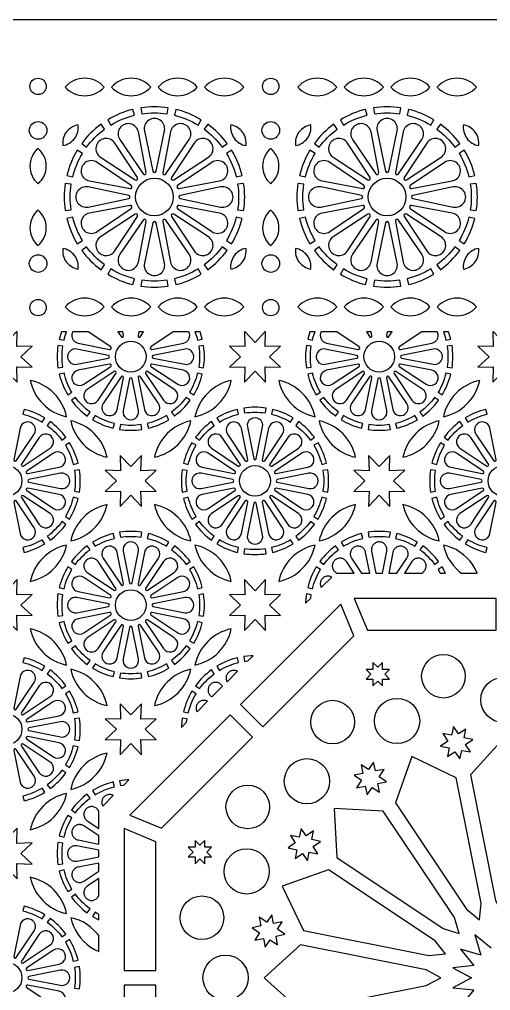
# Model space of a CAD drawing. Header units: millimetres. Extents: x 0 to 1380, y 140 to 1220.
# Drawn here: x 417 to 683, y 673 to 1220 of the extents above; entities that cross this region are included whole.
import ezdxf

# ---------------------------------------------------------------- set-up
doc = ezdxf.new("R2010")
doc.units = ezdxf.units.MM
doc.layers.add('CUT', color=1, linetype='CONTINUOUS')

msp = doc.modelspace()

# ---------------------------------------------------------------- linework, layer by layer
at = {"layer": 'CUT'}
for points in [[(0, 1220), (1380.15, 1220), (1380.15, 139.85), (0, 139.85)], [(404.136, 1043.85), (404.357, 1035.643), (395.708, 1035.876), (401.989, 1029.925), (395.708, 1023.974), (404.357, 1024.207), (404.124, 1015.558), (410.075, 1021.839), (416.026, 1015.558), (415.793, 1024.207), (424.442, 1023.974), (418.161, 1029.925), (424.442, 1035.876), (415.793, 1035.643), (416.014, 1043.85), (415.607, 1043.85), (410.075, 1038.011), (404.543, 1043.85)], [(440.983, 1043.85), (439.776, 1039.837), (442.453, 1039.184), (442.905, 1041.037), (443.906, 1043.85)], [(447.335, 1043.85), (447.19, 1043.546), (447.039, 1043.119), (446.932, 1042.677), (446.872, 1042.228), (446.859, 1041.775), (446.893, 1041.322), (446.974, 1040.875), (447.1, 1040.44), (447.272, 1040.02), (447.485, 1039.619), (447.74, 1039.243), (448.032, 1038.896), (448.358, 1038.581), (448.715, 1038.301), (449.1, 1038.06), (449.507, 1037.86), (449.933, 1037.704), (450.375, 1037.591), (468.174, 1034.051), (468.252, 1034.04), (468.329, 1034.036), (468.406, 1034.041), (468.481, 1034.053), (468.556, 1034.073), (468.628, 1034.101), (468.697, 1034.135), (468.761, 1034.176), (468.821, 1034.224), (468.877, 1034.278), (468.926, 1034.337), (468.97, 1034.4), (469.006, 1034.468), (469.036, 1034.539), (469.058, 1034.613), (469.073, 1034.688), (469.079, 1034.766), (469.078, 1034.842), (469.069, 1034.919), (469.053, 1034.994), (469.028, 1035.066), (468.996, 1035.137), (468.958, 1035.204), (468.913, 1035.266), (468.861, 1035.324), (468.805, 1035.376), (468.742, 1035.423), (456.13, 1043.85)], [(472.845, 1043.85), (474.577, 1041.258), (474.624, 1041.195), (474.676, 1041.139), (474.734, 1041.087), (474.796, 1041.042), (474.863, 1041.004), (474.934, 1040.972), (475.006, 1040.947), (475.081, 1040.931), (475.158, 1040.922), (475.234, 1040.921), (475.312, 1040.927), (475.387, 1040.942), (475.461, 1040.964), (475.532, 1040.994), (475.6, 1041.03), (475.663, 1041.074), (475.722, 1041.123), (475.776, 1041.179), (475.824, 1041.239), (475.865, 1041.303), (475.899, 1041.372), (475.927, 1041.444), (475.947, 1041.519), (475.959, 1041.594), (475.964, 1041.671), (475.96, 1041.748), (475.949, 1041.826), (475.546, 1043.85)], [(484.604, 1043.85), (484.201, 1041.826), (484.19, 1041.748), (484.186, 1041.671), (484.191, 1041.594), (484.203, 1041.519), (484.223, 1041.444), (484.251, 1041.372), (484.285, 1041.303), (484.326, 1041.239), (484.374, 1041.179), (484.428, 1041.123), (484.487, 1041.074), (484.55, 1041.03), (484.618, 1040.994), (484.689, 1040.964), (484.763, 1040.942), (484.838, 1040.927), (484.916, 1040.921), (484.992, 1040.922), (485.069, 1040.931), (485.144, 1040.947), (485.216, 1040.972), (485.287, 1041.004), (485.354, 1041.042), (485.416, 1041.087), (485.474, 1041.139), (485.526, 1041.195), (485.573, 1041.258), (487.305, 1043.85)], [(504.02, 1043.85), (491.408, 1035.423), (491.345, 1035.376), (491.289, 1035.324), (491.237, 1035.266), (491.192, 1035.204), (491.154, 1035.137), (491.122, 1035.066), (491.097, 1034.994), (491.081, 1034.919), (491.072, 1034.842), (491.071, 1034.766), (491.077, 1034.688), (491.092, 1034.613), (491.114, 1034.539), (491.144, 1034.468), (491.18, 1034.4), (491.224, 1034.337), (491.273, 1034.278), (491.329, 1034.224), (491.389, 1034.176), (491.453, 1034.135), (491.522, 1034.101), (491.594, 1034.073), (491.669, 1034.053), (491.744, 1034.041), (491.821, 1034.036), (491.898, 1034.04), (491.976, 1034.051), (509.775, 1037.591), (510.217, 1037.704), (510.643, 1037.86), (511.05, 1038.06), (511.435, 1038.301), (511.792, 1038.581), (512.118, 1038.896), (512.41, 1039.243), (512.665, 1039.619), (512.878, 1040.02), (513.05, 1040.44), (513.176, 1040.875), (513.257, 1041.322), (513.291, 1041.775), (513.278, 1042.228), (513.218, 1042.677), (513.111, 1043.119), (512.96, 1043.546), (512.815, 1043.85)], [(516.244, 1043.85), (517.245, 1041.037), (517.697, 1039.184), (520.374, 1039.837), (519.167, 1043.85)], [(544.136, 1043.85), (544.357, 1035.643), (535.708, 1035.876), (541.989, 1029.925), (535.708, 1023.974), (544.357, 1024.207), (544.124, 1015.558), (550.075, 1021.839), (556.026, 1015.558), (555.793, 1024.207), (564.442, 1023.974), (558.161, 1029.925), (564.442, 1035.876), (555.793, 1035.643), (556.014, 1043.85), (555.607, 1043.85), (550.075, 1038.011), (544.543, 1043.85)], [(580.983, 1043.85), (579.776, 1039.837), (582.453, 1039.184), (582.905, 1041.037), (583.906, 1043.85)], [(587.335, 1043.85), (587.19, 1043.546), (587.039, 1043.119), (586.932, 1042.677), (586.872, 1042.228), (586.859, 1041.775), (586.893, 1041.322), (586.974, 1040.875), (587.1, 1040.44), (587.272, 1040.02), (587.485, 1039.619), (587.74, 1039.243), (588.032, 1038.896), (588.358, 1038.581), (588.715, 1038.301), (589.1, 1038.06), (589.507, 1037.86), (589.933, 1037.704), (590.375, 1037.591), (608.174, 1034.051), (608.252, 1034.04), (608.329, 1034.036), (608.406, 1034.041), (608.481, 1034.053), (608.556, 1034.073), (608.628, 1034.101), (608.697, 1034.135), (608.761, 1034.176), (608.821, 1034.224), (608.877, 1034.278), (608.926, 1034.337), (608.97, 1034.4), (609.006, 1034.468), (609.036, 1034.539), (609.058, 1034.613), (609.073, 1034.688), (609.079, 1034.766), (609.078, 1034.842), (609.069, 1034.919), (609.053, 1034.994), (609.028, 1035.066), (608.996, 1035.137), (608.958, 1035.204), (608.913, 1035.266), (608.861, 1035.324), (608.805, 1035.376), (608.742, 1035.423), (596.13, 1043.85)], [(612.845, 1043.85), (614.577, 1041.258), (614.624, 1041.195), (614.676, 1041.139), (614.734, 1041.087), (614.796, 1041.042), (614.863, 1041.004), (614.934, 1040.972), (615.006, 1040.947), (615.081, 1040.931), (615.158, 1040.922), (615.234, 1040.921), (615.312, 1040.927), (615.387, 1040.942), (615.461, 1040.964), (615.532, 1040.994), (615.6, 1041.03), (615.663, 1041.074), (615.722, 1041.123), (615.776, 1041.179), (615.824, 1041.239), (615.865, 1041.303), (615.899, 1041.372), (615.927, 1041.444), (615.947, 1041.519), (615.959, 1041.594), (615.964, 1041.671), (615.96, 1041.748), (615.949, 1041.826), (615.546, 1043.85)], [(624.604, 1043.85), (624.201, 1041.826), (624.19, 1041.748), (624.186, 1041.671), (624.191, 1041.594), (624.203, 1041.519), (624.223, 1041.444), (624.251, 1041.372), (624.285, 1041.303), (624.326, 1041.239), (624.374, 1041.179), (624.428, 1041.123), (624.487, 1041.074), (624.55, 1041.03), (624.618, 1040.994), (624.689, 1040.964), (624.763, 1040.942), (624.838, 1040.927), (624.916, 1040.921), (624.992, 1040.922), (625.069, 1040.931), (625.144, 1040.947), (625.216, 1040.972), (625.287, 1041.004), (625.354, 1041.042), (625.416, 1041.087), (625.474, 1041.139), (625.526, 1041.195), (625.573, 1041.258), (627.305, 1043.85)], [(644.02, 1043.85), (631.408, 1035.423), (631.345, 1035.376), (631.289, 1035.324), (631.237, 1035.266), (631.192, 1035.204), (631.154, 1035.137), (631.122, 1035.066), (631.097, 1034.994), (631.081, 1034.919), (631.072, 1034.842), (631.071, 1034.766), (631.077, 1034.688), (631.092, 1034.613), (631.114, 1034.539), (631.144, 1034.468), (631.18, 1034.4), (631.224, 1034.337), (631.273, 1034.278), (631.329, 1034.224), (631.389, 1034.176), (631.453, 1034.135), (631.522, 1034.101), (631.594, 1034.073), (631.669, 1034.053), (631.744, 1034.041), (631.821, 1034.036), (631.898, 1034.04), (631.976, 1034.051), (649.775, 1037.591), (650.217, 1037.704), (650.643, 1037.86), (651.05, 1038.06), (651.435, 1038.301), (651.792, 1038.581), (652.118, 1038.896), (652.41, 1039.243), (652.665, 1039.619), (652.878, 1040.02), (653.05, 1040.44), (653.176, 1040.875), (653.257, 1041.322), (653.291, 1041.775), (653.278, 1042.228), (653.218, 1042.677), (653.111, 1043.119), (652.96, 1043.546), (652.815, 1043.85)], [(656.244, 1043.85), (657.245, 1041.037), (657.697, 1039.184), (660.374, 1039.837), (659.167, 1043.85)], [(695.607, 1043.85), (690.075, 1038.011), (684.543, 1043.85), (684.136, 1043.85), (684.357, 1035.643), (675.708, 1035.876), (681.989, 1029.925), (675.708, 1023.974), (684.357, 1024.207), (684.124, 1015.558), (690.075, 1021.839), (696.026, 1015.558), (695.793, 1024.207), (704.442, 1023.974), (698.161, 1029.925), (704.442, 1035.876), (695.793, 1035.643), (696.014, 1043.85)], [(471.989, 959.925), (465.708, 953.974), (474.357, 954.207), (474.124, 945.558), (480.075, 951.839), (486.026, 945.558), (485.793, 954.207), (494.442, 953.974), (488.161, 959.925), (494.442, 965.876), (485.793, 965.643), (486.026, 974.292), (480.075, 968.011), (474.124, 974.292), (474.357, 965.643), (465.708, 965.876)], [(611.989, 959.925), (605.708, 953.974), (614.357, 954.207), (614.124, 945.558), (620.075, 951.839), (626.026, 945.558), (625.793, 954.207), (634.442, 953.974), (628.161, 959.925), (634.442, 965.876), (625.793, 965.643), (626.026, 974.292), (620.075, 968.011), (614.124, 974.292), (614.357, 965.643), (605.708, 965.876)], [(621.911, 908), (624.358, 920.299), (624.423, 920.749), (624.442, 921.203), (624.413, 921.655), (624.338, 922.103), (624.216, 922.54), (624.05, 922.962), (623.84, 923.365), (623.591, 923.743), (623.303, 924.094), (622.98, 924.413), (622.625, 924.697), (622.244, 924.943), (621.839, 925.147), (621.415, 925.309), (620.977, 925.426), (620.528, 925.495), (620.075, 925.519), (619.622, 925.495), (619.173, 925.426), (618.735, 925.309), (618.311, 925.147), (617.906, 924.943), (617.525, 924.697), (617.17, 924.413), (616.847, 924.094), (616.559, 923.743), (616.31, 923.365), (616.1, 922.962), (615.934, 922.54), (615.812, 922.103), (615.737, 921.655), (615.708, 921.203), (615.727, 920.749), (615.792, 920.299), (618.239, 908)], [(614.721, 908), (612.409, 919.625), (612.296, 920.067), (612.14, 920.493), (611.94, 920.9), (611.699, 921.285), (611.419, 921.642), (611.104, 921.968), (610.757, 922.26), (610.381, 922.515), (609.98, 922.728), (609.56, 922.9), (609.125, 923.026), (608.678, 923.107), (608.225, 923.141), (607.772, 923.128), (607.323, 923.068), (606.881, 922.961), (606.454, 922.81), (606.044, 922.615), (605.656, 922.378), (605.297, 922.103), (604.966, 921.791), (604.67, 921.447), (604.412, 921.074), (604.194, 920.676), (604.018, 920.258), (603.886, 919.824), (603.799, 919.379), (603.76, 918.926), (603.768, 918.473), (603.823, 918.022), (603.924, 917.581), (604.071, 917.151), (604.261, 916.739), (604.494, 916.347), (610.072, 908)], [(630.078, 908), (635.656, 916.347), (635.889, 916.739), (636.079, 917.151), (636.226, 917.581), (636.327, 918.022), (636.382, 918.473), (636.39, 918.926), (636.351, 919.379), (636.264, 919.824), (636.132, 920.258), (635.956, 920.676), (635.738, 921.074), (635.48, 921.447), (635.184, 921.791), (634.853, 922.103), (634.494, 922.378), (634.106, 922.615), (633.696, 922.81), (633.269, 922.961), (632.827, 923.068), (632.378, 923.128), (631.925, 923.141), (631.472, 923.107), (631.025, 923.026), (630.59, 922.9), (630.17, 922.728), (629.769, 922.515), (629.393, 922.26), (629.046, 921.968), (628.731, 921.642), (628.451, 921.285), (628.21, 920.9), (628.01, 920.493), (627.854, 920.067), (627.741, 919.625), (625.429, 908)], [(675.239, 908), (674.112, 910.406), (672.784, 912.607), (671.249, 914.67), (669.521, 916.576), (667.616, 918.303), (665.552, 919.839), (663.35, 921.167), (661.029, 922.275), (658.612, 923.152), (656.24, 923.76), (656.848, 921.388), (657.725, 918.971), (658.833, 916.65), (660.161, 914.448), (661.697, 912.384), (663.424, 910.479), (665.33, 908.751), (666.339, 908)], [(605.923, 908), (601.626, 914.431), (601.353, 914.796), (601.047, 915.129), (600.705, 915.429), (600.336, 915.693), (599.941, 915.915), (599.525, 916.096), (599.092, 916.233), (598.647, 916.324), (598.195, 916.368), (597.742, 916.366), (597.291, 916.316), (596.848, 916.22), (596.416, 916.078), (596.002, 915.892), (595.61, 915.665), (595.243, 915.398), (594.906, 915.094), (594.602, 914.757), (594.335, 914.39), (594.108, 913.998), (593.922, 913.584), (593.78, 913.152), (593.684, 912.709), (593.634, 912.258), (593.632, 911.805), (593.676, 911.353), (593.767, 910.908), (593.904, 910.475), (594.085, 910.059), (594.307, 909.664), (594.571, 909.295), (594.871, 908.953), (595.204, 908.647), (595.569, 908.374), (596.129, 908)], [(644.021, 908), (644.581, 908.374), (644.946, 908.647), (645.279, 908.953), (645.579, 909.295), (645.843, 909.664), (646.065, 910.059), (646.246, 910.475), (646.383, 910.908), (646.474, 911.353), (646.518, 911.805), (646.516, 912.258), (646.466, 912.709), (646.37, 913.152), (646.228, 913.584), (646.042, 913.998), (645.815, 914.39), (645.548, 914.757), (645.244, 915.094), (644.907, 915.398), (644.54, 915.665), (644.148, 915.892), (643.734, 916.078), (643.302, 916.22), (642.859, 916.316), (642.408, 916.366), (641.955, 916.368), (641.503, 916.324), (641.058, 916.233), (640.625, 916.096), (640.209, 915.915), (639.814, 915.693), (639.445, 915.429), (639.103, 915.129), (638.797, 914.796), (638.524, 914.431), (634.227, 908)], [(657.422, 908), (655.58, 911.412), (653.225, 909.981), (654.215, 908.351), (654.381, 908)], [(401.989, 889.925), (395.708, 883.974), (404.357, 884.207), (404.124, 875.558), (410.075, 881.839), (416.026, 875.558), (415.793, 884.207), (424.442, 883.974), (418.161, 889.925), (424.442, 895.876), (415.793, 895.643), (416.026, 904.292), (410.075, 898.011), (404.124, 904.292), (404.357, 895.643), (395.708, 895.876)], [(541.989, 889.925), (535.708, 883.974), (544.357, 884.207), (544.124, 875.558), (550.075, 881.839), (556.026, 875.558), (555.793, 884.207), (564.442, 883.974), (558.161, 889.925), (564.442, 895.876), (555.793, 895.643), (556.026, 904.292), (550.075, 898.011), (544.124, 904.292), (544.357, 895.643), (535.708, 895.876)], [(593.306, 905.702), (592.848, 905.93), (592.419, 906.076), (591.978, 906.177), (591.527, 906.232), (591.074, 906.24), (590.621, 906.201), (590.176, 906.114), (589.742, 905.982), (589.324, 905.806), (588.926, 905.588), (588.553, 905.33), (588.209, 905.034), (587.897, 904.703), (587.622, 904.344), (587.385, 903.956), (587.19, 903.546), (587.039, 903.119), (586.932, 902.677), (586.872, 902.228), (586.859, 901.775), (586.893, 901.322), (586.974, 900.875), (587.1, 900.44), (587.272, 900.02), (587.394, 899.791)], [(581.487, 893.911), (581.773, 895.768), (579.05, 896.189), (578.624, 892.045), (578.624, 891.022)], [(685.95, 893.6), (606.033, 893.6), (613.426, 875.75), (685.95, 875.75)], [(598.411, 890.443), (541.901, 833.933), (554.523, 821.311), (605.805, 872.593)], [(548.978, 861.376), (547.955, 861.376), (543.811, 860.95), (544.232, 858.227), (546.089, 858.513)], [(616.466, 853.715), (612.656, 853.671), (615.319, 850.945), (612.656, 848.22), (616.466, 848.175), (616.511, 844.365), (619.236, 847.028), (621.961, 844.365), (622.006, 848.175), (625.816, 848.22), (623.153, 850.945), (625.816, 853.671), (622.006, 853.715), (621.961, 857.525), (619.236, 854.862), (616.511, 857.525)], [(540.209, 852.606), (539.98, 852.728), (539.56, 852.9), (539.125, 853.026), (538.678, 853.107), (538.225, 853.141), (537.772, 853.128), (537.323, 853.068), (536.881, 852.961), (536.454, 852.81), (536.044, 852.615), (535.656, 852.378), (535.297, 852.103), (534.966, 851.791), (534.67, 851.447), (534.412, 851.074), (534.194, 850.676), (534.018, 850.258), (533.886, 849.824), (533.799, 849.379), (533.76, 848.926), (533.768, 848.473), (533.823, 848.022), (533.924, 847.581), (534.07, 847.152), (534.298, 846.694)], [(531.789, 844.186), (531.626, 844.431), (531.353, 844.796), (531.047, 845.129), (530.705, 845.429), (530.336, 845.693), (529.941, 845.915), (529.525, 846.096), (529.092, 846.233), (528.647, 846.324), (528.195, 846.368), (527.742, 846.366), (527.291, 846.316), (526.848, 846.22), (526.416, 846.078), (526.002, 845.892), (525.61, 845.665), (525.243, 845.398), (524.906, 845.094), (524.602, 844.757), (524.335, 844.39), (524.108, 843.998), (523.922, 843.584), (523.78, 843.152), (523.684, 842.709), (523.634, 842.258), (523.632, 841.805), (523.676, 841.353), (523.767, 840.908), (523.904, 840.475), (524.085, 840.059), (524.307, 839.664), (524.571, 839.295), (524.871, 838.953), (525.204, 838.647), (525.569, 838.374), (525.814, 838.211)], [(471.989, 819.925), (465.708, 813.974), (474.357, 814.207), (474.124, 805.558), (480.075, 811.839), (486.026, 805.558), (485.793, 814.207), (494.442, 813.974), (488.161, 819.925), (494.442, 825.876), (485.793, 825.643), (486.026, 834.292), (480.075, 828.011), (474.124, 834.292), (474.357, 825.643), (465.708, 825.876)], [(523.306, 835.702), (522.848, 835.93), (522.419, 836.076), (521.978, 836.177), (521.527, 836.232), (521.074, 836.24), (520.621, 836.201), (520.176, 836.114), (519.742, 835.982), (519.324, 835.806), (518.926, 835.588), (518.553, 835.33), (518.209, 835.034), (517.897, 834.703), (517.622, 834.344), (517.385, 833.956), (517.19, 833.546), (517.039, 833.119), (516.932, 832.677), (516.872, 832.228), (516.859, 831.775), (516.893, 831.322), (516.974, 830.875), (517.1, 830.44), (517.272, 830.02), (517.394, 829.791)], [(536.067, 828.099), (479.557, 771.589), (497.407, 764.195), (548.689, 815.477)], [(511.487, 823.911), (511.773, 825.768), (509.05, 826.189), (508.624, 822.045), (508.624, 821.022)], [(660.891, 816.591), (655.993, 817.506), (658.713, 813.331), (654.601, 810.513), (659.478, 809.484), (658.562, 804.586), (662.738, 807.306), (665.555, 803.194), (666.585, 808.071), (671.483, 807.156), (668.763, 811.331), (672.874, 814.149), (667.998, 815.178), (668.913, 820.076), (664.738, 817.356), (661.92, 821.468)], [(694.537, 723.498), (708.606, 794.232), (690.075, 814.813), (671.544, 794.232), (685.613, 723.498), (690.075, 715.247)], [(610.813, 795.02), (605.936, 793.991), (610.048, 791.173), (607.328, 786.998), (612.226, 787.913), (613.255, 783.037), (616.073, 787.148), (620.248, 784.428), (619.333, 789.327), (624.21, 790.356), (620.098, 793.173), (622.819, 797.349), (617.92, 796.434), (616.891, 801.31), (614.073, 797.198), (609.898, 799.919)], [(677.522, 721.887), (663.453, 792.622), (638.456, 804.545), (629.211, 778.439), (669.279, 718.473), (676.558, 712.559)], [(478.978, 791.376), (477.955, 791.376), (473.811, 790.95), (474.232, 788.227), (476.089, 788.513)], [(470.209, 782.606), (469.98, 782.728), (469.56, 782.9), (469.125, 783.026), (468.678, 783.107), (468.225, 783.141), (467.772, 783.128), (467.323, 783.068), (466.881, 782.961), (466.454, 782.81), (466.044, 782.615), (465.656, 782.378), (465.297, 782.103), (464.966, 781.791), (464.67, 781.447), (464.412, 781.074), (464.194, 780.676), (464.018, 780.258), (463.886, 779.824), (463.799, 779.379), (463.76, 778.926), (463.768, 778.473), (463.823, 778.022), (463.924, 777.581), (464.07, 777.152), (464.298, 776.694)], [(462, 773.871), (461.626, 774.431), (461.353, 774.796), (461.047, 775.129), (460.705, 775.429), (460.336, 775.693), (459.941, 775.915), (459.525, 776.096), (459.092, 776.233), (458.647, 776.324), (458.195, 776.368), (457.742, 776.366), (457.291, 776.316), (456.848, 776.22), (456.416, 776.078), (456.002, 775.892), (455.61, 775.665), (455.243, 775.398), (454.906, 775.094), (454.602, 774.757), (454.335, 774.39), (454.108, 773.998), (453.922, 773.584), (453.78, 773.152), (453.684, 772.709), (453.634, 772.258), (453.632, 771.805), (453.676, 771.353), (453.767, 770.908), (453.904, 770.475), (454.085, 770.059), (454.307, 769.664), (454.571, 769.295), (454.871, 768.953), (455.204, 768.647), (455.569, 768.374), (462, 764.077)], [(662.419, 713.89), (622.352, 773.856), (594.695, 775.305), (596.144, 747.648), (656.11, 707.581), (665.099, 704.901)], [(401.989, 749.925), (395.708, 743.974), (404.357, 744.207), (404.124, 735.558), (410.075, 741.839), (416.026, 735.558), (415.793, 744.207), (424.442, 743.974), (418.161, 749.925), (424.442, 755.876), (415.793, 755.643), (416.026, 764.292), (410.075, 758.011), (404.124, 764.292), (404.357, 755.643), (395.708, 755.876)], [(462, 759.928), (453.653, 765.506), (453.261, 765.739), (452.849, 765.929), (452.419, 766.076), (451.978, 766.177), (451.527, 766.232), (451.074, 766.24), (450.621, 766.201), (450.176, 766.114), (449.742, 765.982), (449.324, 765.806), (448.926, 765.588), (448.553, 765.33), (448.209, 765.034), (447.897, 764.703), (447.622, 764.344), (447.385, 763.956), (447.19, 763.546), (447.039, 763.119), (446.932, 762.677), (446.872, 762.228), (446.859, 761.775), (446.893, 761.322), (446.974, 760.875), (447.1, 760.44), (447.272, 760.02), (447.485, 759.619), (447.74, 759.243), (448.032, 758.896), (448.358, 758.581), (448.715, 758.301), (449.1, 758.06), (449.507, 757.86), (449.933, 757.704), (450.375, 757.591), (462, 755.279)], [(476.4, 763.967), (476.4, 684.05), (494.25, 684.05), (494.25, 756.574)], [(572.802, 755.927), (568.69, 753.109), (573.566, 752.08), (572.651, 747.181), (576.827, 749.902), (579.644, 745.79), (580.673, 750.667), (585.572, 749.752), (582.852, 753.927), (586.963, 756.745), (582.087, 757.774), (583.002, 762.672), (578.827, 759.952), (576.009, 764.064), (574.98, 759.187), (570.081, 760.102)], [(515.138, 750.764), (512.475, 748.039), (516.285, 747.994), (516.329, 744.184), (519.055, 746.847), (521.78, 744.184), (521.825, 747.994), (525.635, 748.039), (522.972, 750.764), (525.635, 753.489), (521.825, 753.534), (521.78, 757.344), (519.055, 754.681), (516.329, 757.344), (516.285, 753.534), (512.475, 753.489)], [(462, 751.761), (449.701, 754.208), (449.251, 754.273), (448.797, 754.292), (448.345, 754.263), (447.897, 754.188), (447.46, 754.066), (447.038, 753.9), (446.635, 753.69), (446.257, 753.441), (445.906, 753.153), (445.587, 752.83), (445.303, 752.475), (445.057, 752.094), (444.853, 751.689), (444.691, 751.265), (444.574, 750.827), (444.505, 750.378), (444.481, 749.925), (444.505, 749.472), (444.574, 749.023), (444.691, 748.585), (444.853, 748.161), (445.057, 747.756), (445.303, 747.375), (445.587, 747.02), (445.906, 746.697), (446.257, 746.409), (446.635, 746.16), (447.038, 745.95), (447.46, 745.784), (447.897, 745.662), (448.345, 745.587), (448.797, 745.558), (449.251, 745.577), (449.701, 745.642), (462, 748.089)], [(462, 744.571), (450.375, 742.259), (449.933, 742.146), (449.507, 741.99), (449.1, 741.79), (448.715, 741.549), (448.358, 741.269), (448.032, 740.954), (447.74, 740.607), (447.485, 740.231), (447.272, 739.83), (447.1, 739.41), (446.974, 738.975), (446.893, 738.528), (446.859, 738.075), (446.872, 737.622), (446.932, 737.173), (447.039, 736.731), (447.19, 736.304), (447.385, 735.894), (447.622, 735.506), (447.897, 735.147), (448.209, 734.816), (448.553, 734.52), (448.926, 734.262), (449.324, 734.044), (449.742, 733.868), (450.176, 733.736), (450.621, 733.649), (451.074, 733.61), (451.527, 733.618), (451.978, 733.673), (452.419, 733.774), (452.849, 733.921), (453.261, 734.111), (453.653, 734.344), (462, 739.922)], [(651.527, 700.721), (591.561, 740.789), (565.455, 731.544), (577.378, 706.547), (648.113, 692.478), (657.441, 693.442)], [(462, 735.773), (455.569, 731.476), (455.204, 731.203), (454.871, 730.897), (454.571, 730.555), (454.307, 730.186), (454.085, 729.791), (453.904, 729.375), (453.767, 728.942), (453.676, 728.497), (453.632, 728.045), (453.634, 727.592), (453.684, 727.141), (453.78, 726.698), (453.922, 726.266), (454.108, 725.852), (454.335, 725.46), (454.602, 725.093), (454.906, 724.756), (455.243, 724.452), (455.61, 724.185), (456.002, 723.958), (456.416, 723.772), (456.848, 723.63), (457.291, 723.534), (457.742, 723.484), (458.195, 723.482), (458.647, 723.526), (459.092, 723.617), (459.525, 723.754), (459.941, 723.935), (460.336, 724.157), (460.705, 724.421), (461.047, 724.721), (461.353, 725.054), (461.626, 725.419), (462, 725.979)], [(462, 703.661), (461.249, 704.67), (459.521, 706.576), (457.616, 708.303), (455.552, 709.839), (453.35, 711.167), (451.029, 712.275), (448.612, 713.152), (446.24, 713.76), (446.848, 711.388), (447.725, 708.971), (448.833, 706.65), (450.161, 704.448), (451.697, 702.384), (453.424, 700.479), (455.33, 698.751), (457.393, 697.216), (459.594, 695.888), (462, 694.761)], [(462, 715.619), (461.649, 715.785), (460.019, 716.775), (458.588, 714.42), (462, 712.578)], [(552.644, 705.262), (549.924, 701.087), (554.822, 702.002), (555.851, 697.126), (558.669, 701.237), (562.844, 698.517), (561.929, 703.415), (566.806, 704.445), (562.694, 707.262), (565.414, 711.438), (560.516, 710.522), (559.487, 715.399), (556.669, 711.287), (552.494, 714.007), (553.409, 709.109), (548.532, 708.08)], [(646.502, 684.387), (575.768, 698.456), (555.187, 679.925), (575.768, 661.394), (646.502, 675.463), (654.753, 679.925)], [(476.4, 675.8), (476.4, 595.883), (494.25, 603.276), (494.25, 675.8)]]:
    msp.add_lwpolyline(points, close=True, dxfattribs=at)
for points in [[(465.119, 1181.9, 0.2138515), (454.075, 1186.85, 0.2138515), (443.031, 1181.9, 0.2138515), (454.075, 1176.95, 0.2138515)], [(491.342, 1181.9, 0.2138515), (480.297, 1186.85, 0.2138515), (469.253, 1181.9, 0.2138515), (480.297, 1176.95, 0.2138515)], [(517.564, 1181.9, 0.2138515), (506.519, 1186.85, 0.2138515), (495.475, 1181.9, 0.2138515), (506.519, 1176.95, 0.2138515)], [(543.786, 1181.9, 0.2138515), (532.742, 1186.85, 0.2138515), (521.697, 1181.9, 0.2138515), (532.742, 1176.95, 0.2138515)], [(596.231, 1181.9, 0.2138515), (585.186, 1186.85, 0.2138515), (574.142, 1181.9, 0.2138515), (585.186, 1176.95, 0.2138515)], [(622.453, 1181.9, 0.2138515), (611.408, 1186.85, 0.2138515), (600.364, 1181.9, 0.2138515), (611.408, 1176.95, 0.2138515)], [(648.675, 1181.9, 0.2138515), (637.631, 1186.85, 0.2138515), (626.586, 1181.9, 0.2138515), (637.631, 1176.95, 0.2138515)], [(674.897, 1181.9, 0.2138515), (663.853, 1186.85, 0.2138515), (652.808, 1181.9, 0.2138515), (663.853, 1176.95, 0.2138515)], [(468.842, 1160.498, -0.0760181), (482.09, 1165.985), (481.281, 1169.302, 0.0760714), (467.069, 1163.416)], [(486.239, 1166.811, -0.076018), (500.578, 1166.811), (501.099, 1170.185, 0.0760715), (485.718, 1170.185)], [(504.727, 1165.985, -0.0760181), (517.975, 1160.498), (519.748, 1163.416, 0.0760714), (505.536, 1169.302)], [(599.953, 1160.498, -0.0760181), (613.201, 1165.985), (612.392, 1169.302, 0.0760714), (598.18, 1163.416)], [(617.35, 1166.811, -0.076018), (631.689, 1166.811), (632.21, 1170.185, 0.0760715), (616.829, 1170.185)], [(635.838, 1165.985, -0.0760181), (649.086, 1160.498), (650.859, 1163.416, 0.0760714), (636.647, 1169.302)], [(450.405, 1160.586, 0.1947318), (443.733, 1156.48, 0.1947318), (441.797, 1148.888, 0.1947317), (448.47, 1152.994, 0.1947317)], [(455.186, 1148.009, -0.0760181), (465.325, 1158.148), (463.308, 1160.902, 0.0760714), (452.431, 1150.025)], [(488.705, 1133.693), (484.36, 1156.57, 1.2293118), (473.895, 1152.234), (486.999, 1132.986, 0.8134636)], [(494.332, 1134.444), (499.073, 1157.243, 1.2293119), (487.744, 1157.243), (492.484, 1134.444, 0.8134633)], [(499.818, 1132.986), (512.922, 1152.234, 1.2293118), (502.457, 1156.57), (498.112, 1133.693, 0.8134636)], [(521.492, 1158.148, -0.0760181), (531.631, 1148.009), (534.386, 1150.025, 0.0760714), (523.509, 1160.902)], [(545.019, 1148.888, 0.1947317), (543.084, 1156.48, 0.1947317), (536.411, 1160.586, 0.1947318), (538.347, 1152.994, 0.1947318)], [(581.517, 1160.586, 0.1947318), (574.844, 1156.48, 0.1947318), (572.908, 1148.888, 0.1947318), (579.581, 1152.994, 0.1947318)], [(586.297, 1148.009, -0.0760181), (596.436, 1158.148), (594.419, 1160.902, 0.0760714), (583.542, 1150.025)], [(619.816, 1133.693), (615.471, 1156.57, 1.2293118), (605.006, 1152.234), (618.11, 1132.986, 0.8134636)], [(625.444, 1134.444), (630.184, 1157.243, 1.229312), (618.855, 1157.243), (623.595, 1134.444, 0.8134626)], [(630.929, 1132.986), (644.033, 1152.234, 1.2293118), (633.568, 1156.57), (629.223, 1133.693, 0.8134636)], [(652.603, 1158.148, -0.0760181), (662.742, 1148.009), (665.497, 1150.025, 0.0760714), (654.62, 1160.902)], [(676.131, 1148.888, 0.1947318), (674.195, 1156.48, 0.1947318), (667.522, 1160.586, 0.1947318), (669.458, 1152.994, 0.1947318)], [(483.794, 1130.845), (471.025, 1150.318, 1.2293119), (463.015, 1142.308), (482.488, 1129.539, 0.8134633)], [(504.328, 1129.539), (523.801, 1142.308, 1.2293119), (515.791, 1150.318), (503.022, 1130.845, 0.8134633)], [(614.905, 1130.845), (602.137, 1150.318, 1.2293118), (594.127, 1142.308), (613.599, 1129.539, 0.8134635)], [(635.44, 1129.539), (654.912, 1142.308, 1.229312), (646.902, 1150.318), (634.133, 1130.845, 0.8134629)], [(427.853, 1127.393, 0.2205825), (432.468, 1137.345, 0.2205825), (427.853, 1147.297, 0.2205825), (423.238, 1137.345, 0.2205825)], [(447.348, 1131.244, -0.076018), (452.835, 1144.491), (449.917, 1146.264, 0.0760714), (444.031, 1132.053)], [(533.981, 1144.491, -0.076018), (539.469, 1131.244), (542.785, 1132.053, 0.0760714), (536.899, 1146.264)], [(558.964, 1127.393, 0.2205825), (563.579, 1137.345, 0.2205825), (558.964, 1147.297, 0.2205825), (554.349, 1137.345, 0.2205825)], [(578.459, 1131.244, -0.076018), (583.947, 1144.491), (581.028, 1146.264, 0.0760715), (575.142, 1132.053)], [(665.092, 1144.491, -0.0760181), (670.58, 1131.244), (673.897, 1132.053, 0.0760714), (668.01, 1146.264)], [(480.348, 1126.335), (461.099, 1139.439, 1.2293119), (456.764, 1128.973), (479.641, 1124.628, 0.8134632)], [(507.176, 1124.628), (530.053, 1128.973, 1.2293119), (525.718, 1139.439), (506.469, 1126.335, 0.8134632)], [(611.459, 1126.335), (592.21, 1139.439, 1.2293119), (587.875, 1128.973), (610.752, 1124.628, 0.8134632)], [(638.287, 1124.628), (661.164, 1128.973, 1.2293119), (656.829, 1139.439), (637.58, 1126.335, 0.8134632)], [(446.522, 1112.756, -0.0760182), (446.522, 1127.094), (443.149, 1127.616, 0.0760713), (443.149, 1112.234)], [(540.294, 1127.094, -0.0760181), (540.294, 1112.756), (543.668, 1112.234, 0.0760714), (543.668, 1127.616)], [(577.633, 1112.756, -0.0760182), (577.633, 1127.094), (574.26, 1127.616, 0.0760713), (574.26, 1112.234)], [(671.405, 1127.094, -0.0760181), (671.405, 1112.756), (674.779, 1112.234, 0.0760714), (674.779, 1127.616)], [(478.889, 1120.849), (456.091, 1125.589, 1.229312), (456.091, 1114.261), (478.889, 1119.001, 0.8134629)], [(507.928, 1119.001), (530.726, 1114.261, 1.229312), (530.726, 1125.589), (507.928, 1120.849, 0.8134629)], [(610, 1120.849), (587.202, 1125.589, 1.229312), (587.202, 1114.261), (610, 1119.001, 0.8134629)], [(639.039, 1119.001), (661.837, 1114.261, 1.229312), (661.837, 1125.589), (639.039, 1120.849, 0.8134629)], [(427.853, 1092.553, 0.2205825), (432.468, 1102.505, 0.2205825), (427.853, 1112.457, 0.2205825), (423.238, 1102.505, 0.2205825)], [(479.641, 1115.222), (456.764, 1110.877, 1.2293119), (461.099, 1100.411), (480.348, 1113.515, 0.8134632)], [(506.469, 1113.515), (525.718, 1100.411, 1.2293119), (530.053, 1110.877), (507.176, 1115.222, 0.8134632)], [(558.964, 1092.553, 0.2205825), (563.579, 1102.505, 0.2205825), (558.964, 1112.457, 0.2205825), (554.349, 1102.505, 0.2205825)], [(610.752, 1115.222), (587.875, 1110.877, 1.2293119), (592.21, 1100.411), (611.459, 1113.515, 0.8134632)], [(637.58, 1113.515), (656.829, 1100.411, 1.2293119), (661.164, 1110.877), (638.287, 1115.222, 0.8134632)], [(452.835, 1095.359, -0.076018), (447.348, 1108.606), (444.031, 1107.797, 0.0760714), (449.917, 1093.586)], [(482.488, 1110.311), (463.015, 1097.542, 1.2293119), (471.025, 1089.532), (483.794, 1109.005, 0.8134633)], [(486.999, 1106.864), (473.895, 1087.616, 1.2293118), (484.36, 1083.28), (488.705, 1106.157, 0.8134636)], [(492.484, 1105.406), (487.744, 1082.607, 1.2293119), (499.073, 1082.607), (494.332, 1105.406, 0.8134633)], [(498.112, 1106.157), (502.457, 1083.28, 1.2293118), (512.922, 1087.616), (499.818, 1106.864, 0.8134636)], [(503.022, 1109.005), (515.791, 1089.532, 1.2293119), (523.801, 1097.542), (504.328, 1110.311, 0.8134633)], [(539.469, 1108.606, -0.076018), (533.981, 1095.359), (536.899, 1093.586, 0.0760714), (542.785, 1107.797)], [(583.947, 1095.359, -0.076018), (578.459, 1108.606), (575.142, 1107.797, 0.0760715), (581.028, 1093.586)], [(613.599, 1110.311), (594.127, 1097.542, 1.2293118), (602.137, 1089.532), (614.905, 1109.005, 0.8134635)], [(618.11, 1106.864), (605.006, 1087.616, 1.2293118), (615.471, 1083.28), (619.816, 1106.157, 0.8134636)], [(623.595, 1105.406), (618.855, 1082.607, 1.229312), (630.184, 1082.607), (625.444, 1105.406, 0.8134626)], [(629.223, 1106.157), (633.568, 1083.28, 1.2293118), (644.033, 1087.616), (630.929, 1106.864, 0.8134636)], [(634.133, 1109.005), (646.902, 1089.532, 1.229312), (654.912, 1097.542), (635.44, 1110.311, 0.8134629)], [(670.58, 1108.606, -0.0760181), (665.092, 1095.359), (668.01, 1093.586, 0.0760714), (673.897, 1107.797)], [(441.797, 1090.962, 0.1947318), (443.733, 1083.37, 0.1947318), (450.405, 1079.264, 0.1947317), (448.47, 1086.856, 0.1947317)], [(465.325, 1081.702, -0.0760181), (455.186, 1091.841), (452.431, 1089.825, 0.0760714), (463.308, 1078.948)], [(531.631, 1091.841, -0.0760181), (521.492, 1081.702), (523.509, 1078.948, 0.0760714), (534.386, 1089.825)], [(536.411, 1079.264, 0.1947317), (543.084, 1083.37, 0.1947317), (545.019, 1090.962, 0.1947318), (538.347, 1086.856, 0.1947318)], [(572.908, 1090.962, 0.1947318), (574.844, 1083.37, 0.1947318), (581.517, 1079.264, 0.1947318), (579.581, 1086.856, 0.1947318)], [(596.436, 1081.702, -0.0760181), (586.297, 1091.841), (583.542, 1089.825, 0.0760714), (594.419, 1078.948)], [(662.742, 1091.841, -0.0760181), (652.603, 1081.702), (654.62, 1078.948, 0.0760714), (665.497, 1089.825)], [(667.522, 1079.264, 0.1947318), (674.195, 1083.37, 0.1947318), (676.131, 1090.962, 0.1947318), (669.458, 1086.856, 0.1947318)], [(482.09, 1073.865, -0.0760181), (468.842, 1079.352), (467.069, 1076.434, 0.0760714), (481.281, 1070.548)], [(517.975, 1079.352, -0.0760181), (504.727, 1073.865), (505.536, 1070.548, 0.0760714), (519.748, 1076.434)], [(613.201, 1073.865, -0.0760181), (599.953, 1079.352), (598.18, 1076.434, 0.0760714), (612.392, 1070.548)], [(649.086, 1079.352, -0.0760181), (635.838, 1073.865), (636.647, 1070.548, 0.0760714), (650.859, 1076.434)], [(500.578, 1073.039, -0.076018), (486.239, 1073.039), (485.718, 1069.665, 0.0760715), (501.099, 1069.665)], [(631.689, 1073.039, -0.076018), (617.35, 1073.039), (616.829, 1069.665, 0.0760715), (632.21, 1069.665)], [(465.119, 1057.95, 0.2138515), (454.075, 1062.9, 0.2138515), (443.031, 1057.95, 0.2138515), (454.075, 1053, 0.2138515)], [(491.342, 1057.95, 0.2138515), (480.297, 1062.9, 0.2138515), (469.253, 1057.95, 0.2138515), (480.297, 1053, 0.2138515)], [(517.564, 1057.95, 0.2138515), (506.519, 1062.9, 0.2138515), (495.475, 1057.95, 0.2138515), (506.519, 1053, 0.2138515)], [(543.786, 1057.95, 0.2138515), (532.742, 1062.9, 0.2138515), (521.697, 1057.95, 0.2138515), (532.742, 1053, 0.2138515)], [(596.231, 1057.95, 0.2138515), (585.186, 1062.9, 0.2138515), (574.142, 1057.95, 0.2138515), (585.186, 1053, 0.2138515)], [(622.453, 1057.95, 0.2138515), (611.408, 1062.9, 0.2138515), (600.364, 1057.95, 0.2138515), (611.408, 1053, 0.2138515)], [(648.675, 1057.95, 0.2138515), (637.631, 1062.9, 0.2138515), (626.586, 1057.95, 0.2138515), (637.631, 1053, 0.2138515)], [(674.897, 1057.95, 0.2138515), (663.853, 1062.9, 0.2138515), (652.808, 1057.95, 0.2138515), (663.853, 1053, 0.2138515)], [(441.773, 1024.082, -0.0758397), (441.773, 1035.768), (439.046, 1036.189, 0.0759046), (439.046, 1023.661)], [(518.377, 1035.768, -0.0758397), (518.377, 1024.082), (521.104, 1023.661, 0.0759046), (521.104, 1036.189)], [(581.773, 1024.082, -0.0758397), (581.773, 1035.768), (579.046, 1036.189, 0.0759046), (579.046, 1023.661)], [(658.377, 1035.768, -0.0758397), (658.377, 1024.082), (661.104, 1023.661, 0.0759046), (661.104, 1036.189)], [(467.502, 1030.667), (449.699, 1034.208, 1.2185037), (449.699, 1025.642), (467.502, 1029.183, 0.8206783)], [(492.648, 1029.183), (510.451, 1025.642, 1.2185037), (510.451, 1034.208), (492.648, 1030.667, 0.8206783)], [(607.502, 1030.667), (589.699, 1034.208, 1.2185037), (589.699, 1025.642), (607.502, 1029.183, 0.8206783)], [(632.648, 1029.183), (650.451, 1025.642, 1.2185037), (650.451, 1034.208), (632.648, 1030.667, 0.8206783)], [(468.176, 1025.799), (450.373, 1022.258, 1.2185033), (453.651, 1014.343), (468.743, 1024.428, 0.8206798)], [(491.407, 1024.428), (506.499, 1014.343, 1.2185033), (509.777, 1022.258), (491.974, 1025.799, 0.8206798)], [(608.176, 1025.799), (590.373, 1022.258, 1.2185033), (593.651, 1014.343), (608.743, 1024.428, 0.8206798)], [(631.407, 1024.428), (646.499, 1014.343, 1.2185033), (649.777, 1022.258), (631.974, 1025.799, 0.8206798)], [(446.925, 1009.869, -0.0758398), (442.453, 1020.666), (439.772, 1020.012, 0.0759046), (444.566, 1008.436)], [(470.66, 1021.56), (455.568, 1011.475, 1.2185039), (461.625, 1005.418), (471.71, 1020.51, 0.8206772)], [(474.578, 1018.593), (464.493, 1003.501, 1.2185033), (472.408, 1000.223), (475.949, 1018.026, 0.8206798)], [(484.201, 1018.026), (487.742, 1000.223, 1.2185033), (495.657, 1003.501), (485.572, 1018.593, 0.8206798)], [(488.44, 1020.51), (498.525, 1005.418, 1.2185039), (504.582, 1011.475), (489.49, 1021.56, 0.8206772)], [(517.697, 1020.666, -0.0758398), (513.225, 1009.869), (515.584, 1008.436, 0.0759046), (520.378, 1020.012)], [(586.925, 1009.869, -0.0758398), (582.453, 1020.666), (579.772, 1020.012, 0.0759046), (584.566, 1008.436)], [(610.66, 1021.56), (595.568, 1011.475, 1.2185039), (601.625, 1005.418), (611.71, 1020.51, 0.8206772)], [(614.578, 1018.593), (604.493, 1003.501, 1.2185033), (612.408, 1000.223), (615.949, 1018.026, 0.8206798)], [(624.201, 1018.026), (627.742, 1000.223, 1.2185033), (635.657, 1003.501), (625.572, 1018.593, 0.8206798)], [(628.44, 1020.51), (638.525, 1005.418, 1.2185039), (644.582, 1011.475), (629.49, 1021.56, 0.8206772)], [(657.697, 1020.666, -0.0758398), (653.225, 1009.869), (655.584, 1008.436, 0.0759046), (660.378, 1020.012)], [(443.917, 996.083, 0.1456685), (436.726, 1009.371, 0.1456685), (423.438, 1016.562, 0.1456685), (430.629, 1003.274, 0.1456685)], [(479.333, 1017.352), (475.792, 999.549, 1.2185037), (484.358, 999.549), (480.817, 1017.352, 0.8206783)], [(516.233, 996.083, 0.1456685), (529.521, 1003.274, 0.1456685), (536.712, 1016.562, 0.1456685), (523.424, 1009.371, 0.1456685)], [(583.917, 996.083, 0.1456685), (576.726, 1009.371, 0.1456685), (563.438, 1016.562, 0.1456685), (570.629, 1003.274, 0.1456685)], [(619.333, 1017.352), (615.792, 999.549, 1.2185037), (624.358, 999.549), (620.817, 1017.352, 0.8206783)], [(656.233, 996.083, 0.1456685), (669.521, 1003.274, 0.1456685), (676.712, 1016.562, 0.1456685), (663.424, 1009.371, 0.1456685)], [(457.123, 998.71, -0.0758399), (448.86, 1006.973), (446.633, 1005.343, 0.0759044), (455.493, 996.483)], [(511.29, 1006.973, -0.0758399), (503.027, 998.71), (504.657, 996.483, 0.0759044), (513.517, 1005.343)], [(597.123, 998.71, -0.0758399), (588.86, 1006.973), (586.633, 1005.343, 0.0759044), (595.493, 996.483)], [(651.29, 1006.973, -0.0758399), (643.027, 998.71), (644.657, 996.483, 0.0759044), (653.517, 1005.343)], [(419.334, 997.547, -0.0758398), (430.131, 993.075), (431.564, 995.434, 0.0759046), (419.988, 1000.228)], [(470.816, 992.303, -0.0758398), (460.019, 996.775), (458.586, 994.416, 0.0759046), (470.162, 989.622)], [(500.131, 996.775, -0.0758398), (489.334, 992.303), (489.988, 989.622, 0.0759046), (501.564, 994.416)], [(530.019, 993.075, -0.0758398), (540.816, 997.547), (540.162, 1000.228, 0.0759046), (528.586, 995.434)], [(544.232, 998.227, -0.0758397), (555.918, 998.227), (556.339, 1000.954, 0.0759046), (543.811, 1000.954)], [(559.334, 997.547, -0.0758398), (570.131, 993.075), (571.564, 995.434, 0.0759046), (559.988, 1000.228)], [(610.816, 992.303, -0.0758398), (600.019, 996.775), (598.586, 994.416, 0.0759046), (610.162, 989.622)], [(640.131, 996.775, -0.0758398), (629.334, 992.303), (629.988, 989.622, 0.0759046), (641.564, 994.416)], [(670.019, 993.075, -0.0758398), (680.816, 997.547), (680.162, 1000.228, 0.0759046), (668.586, 995.434)], [(415.572, 971.257), (425.657, 986.349, 1.2185033), (417.742, 989.627), (414.201, 971.824, 0.8206798)], [(433.027, 991.14, -0.0758399), (441.29, 982.877), (443.517, 984.507, 0.0759044), (434.657, 993.367)], [(446.233, 993.767, 0.1456685), (453.424, 980.479, 0.1456685), (466.712, 973.288, 0.1456685), (459.521, 986.576, 0.1456685)], [(485.918, 991.623, -0.0758397), (474.232, 991.623), (473.811, 988.896, 0.0759046), (486.339, 988.896)], [(513.917, 993.767, 0.1456685), (500.629, 986.576, 0.1456685), (493.438, 973.288, 0.1456685), (506.726, 980.479, 0.1456685)], [(518.86, 982.877, -0.0758399), (527.123, 991.14), (525.493, 993.367, 0.0759044), (516.633, 984.507)], [(545.949, 971.824), (542.408, 989.627, 1.2185033), (534.493, 986.349), (544.578, 971.257, 0.8206798)], [(550.817, 972.498), (554.358, 990.301, 1.2185037), (545.792, 990.301), (549.333, 972.498, 0.8206783)], [(555.572, 971.257), (565.657, 986.349, 1.2185033), (557.742, 989.627), (554.201, 971.824, 0.8206798)], [(573.027, 991.14, -0.0758399), (581.29, 982.877), (583.517, 984.507, 0.0759044), (574.657, 993.367)], [(586.233, 993.767, 0.1456685), (593.424, 980.479, 0.1456685), (606.712, 973.288, 0.1456685), (599.521, 986.576, 0.1456685)], [(625.918, 991.623, -0.0758397), (614.232, 991.623), (613.811, 988.896, 0.0759046), (626.339, 988.896)], [(653.917, 993.767, 0.1456685), (640.629, 986.576, 0.1456685), (633.438, 973.288, 0.1456685), (646.726, 980.479, 0.1456685)], [(658.86, 982.877, -0.0758399), (667.123, 991.14), (665.493, 993.367, 0.0759044), (656.633, 984.507)], [(685.949, 971.824), (682.408, 989.627, 1.2185033), (674.493, 986.349), (684.578, 971.257, 0.8206798)], [(419.49, 968.29), (434.582, 978.375, 1.2185039), (428.525, 984.432), (418.44, 969.34, 0.8206772)], [(541.71, 969.34), (531.625, 984.432, 1.2185039), (525.568, 978.375), (540.66, 968.29, 0.8206772)], [(559.49, 968.29), (574.582, 978.375, 1.2185039), (568.525, 984.432), (558.44, 969.34, 0.8206772)], [(681.71, 969.34), (671.625, 984.432, 1.2185039), (665.568, 978.375), (680.66, 968.29, 0.8206772)], [(443.225, 979.981, -0.0758398), (447.697, 969.184), (450.378, 969.838, 0.0759046), (445.584, 981.414)], [(512.453, 969.184, -0.0758398), (516.925, 979.981), (514.566, 981.414, 0.0759046), (509.772, 969.838)], [(583.225, 979.981, -0.0758398), (587.697, 969.184), (590.378, 969.838, 0.0759046), (585.584, 981.414)], [(652.453, 969.184, -0.0758398), (656.925, 979.981), (654.566, 981.414, 0.0759046), (649.772, 969.838)], [(421.974, 964.051), (439.777, 967.592, 1.2185033), (436.499, 975.507), (421.407, 965.422, 0.8206798)], [(538.743, 965.422), (523.651, 975.507, 1.2185033), (520.373, 967.592), (538.176, 964.051, 0.8206798)], [(561.974, 964.051), (579.777, 967.592, 1.2185033), (576.499, 975.507), (561.407, 965.422, 0.8206798)], [(678.743, 965.422), (663.651, 975.507, 1.2185033), (660.373, 967.592), (678.176, 964.051, 0.8206798)], [(422.648, 959.183), (440.451, 955.642, 1.2185037), (440.451, 964.208), (422.648, 960.667, 0.8206783)], [(448.377, 965.768, -0.0758397), (448.377, 954.082), (451.104, 953.661, 0.0759046), (451.104, 966.189)], [(511.773, 954.082, -0.0758397), (511.773, 965.768), (509.046, 966.189, 0.0759046), (509.046, 953.661)], [(537.502, 960.667), (519.699, 964.208, 1.2185037), (519.699, 955.642), (537.502, 959.183, 0.8206783)], [(562.648, 959.183), (580.451, 955.642, 1.2185037), (580.451, 964.208), (562.648, 960.667, 0.8206783)], [(588.377, 965.768, -0.0758397), (588.377, 954.082), (591.104, 953.661, 0.0759046), (591.104, 966.189)], [(651.773, 954.082, -0.0758397), (651.773, 965.768), (649.046, 966.189, 0.0759046), (649.046, 953.661)], [(677.502, 960.667), (659.699, 964.208, 1.2185037), (659.699, 955.642), (677.502, 959.183, 0.8206783)], [(421.407, 954.428), (436.499, 944.343, 1.2185033), (439.777, 952.258), (421.974, 955.799, 0.8206798)], [(538.176, 955.799), (520.373, 952.258, 1.2185033), (523.651, 944.343), (538.743, 954.428, 0.8206798)], [(561.407, 954.428), (576.499, 944.343, 1.2185033), (579.777, 952.258), (561.974, 955.799, 0.8206798)], [(678.176, 955.799), (660.373, 952.258, 1.2185033), (663.651, 944.343), (678.743, 954.428, 0.8206798)], [(414.201, 948.026), (417.742, 930.223, 1.2185033), (425.657, 933.501), (415.572, 948.593, 0.8206798)], [(418.44, 950.51), (428.525, 935.418, 1.2185039), (434.582, 941.475), (419.49, 951.56, 0.8206772)], [(447.697, 950.666, -0.0758398), (443.225, 939.869), (445.584, 938.436, 0.0759046), (450.378, 950.012)], [(516.925, 939.869, -0.0758398), (512.453, 950.666), (509.772, 950.012, 0.0759046), (514.566, 938.436)], [(540.66, 951.56), (525.568, 941.475, 1.2185039), (531.625, 935.418), (541.71, 950.51, 0.8206772)], [(544.578, 948.593), (534.493, 933.501, 1.2185033), (542.408, 930.223), (545.949, 948.026, 0.8206798)], [(549.333, 947.352), (545.792, 929.549, 1.2185037), (554.358, 929.549), (550.817, 947.352, 0.8206783)], [(554.201, 948.026), (557.742, 930.223, 1.2185033), (565.657, 933.501), (555.572, 948.593, 0.8206798)], [(558.44, 950.51), (568.525, 935.418, 1.2185039), (574.582, 941.475), (559.49, 951.56, 0.8206772)], [(587.697, 950.666, -0.0758398), (583.225, 939.869), (585.584, 938.436, 0.0759046), (590.378, 950.012)], [(656.925, 939.869, -0.0758398), (652.453, 950.666), (649.772, 950.012, 0.0759046), (654.566, 938.436)], [(680.66, 951.56), (665.568, 941.475, 1.2185039), (671.625, 935.418), (681.71, 950.51, 0.8206772)], [(684.578, 948.593), (674.493, 933.501, 1.2185033), (682.408, 930.223), (685.949, 948.026, 0.8206798)], [(446.233, 926.083, 0.1456685), (459.521, 933.274, 0.1456685), (466.712, 946.562, 0.1456685), (453.424, 939.371, 0.1456685)], [(513.917, 926.083, 0.1456685), (506.726, 939.371, 0.1456685), (493.438, 946.562, 0.1456685), (500.629, 933.274, 0.1456685)], [(586.233, 926.083, 0.1456685), (599.521, 933.274, 0.1456685), (606.712, 946.562, 0.1456685), (593.424, 939.371, 0.1456685)], [(653.917, 926.083, 0.1456685), (646.726, 939.371, 0.1456685), (633.438, 946.562, 0.1456685), (640.629, 933.274, 0.1456685)], [(441.29, 936.973, -0.0758399), (433.027, 928.71), (434.657, 926.483, 0.0759044), (443.517, 935.343)], [(527.123, 928.71, -0.0758399), (518.86, 936.973), (516.633, 935.343, 0.0759044), (525.493, 926.483)], [(581.29, 936.973, -0.0758399), (573.027, 928.71), (574.657, 926.483, 0.0759044), (583.517, 935.343)], [(667.123, 928.71, -0.0758399), (658.86, 936.973), (656.633, 935.343, 0.0759044), (665.493, 926.483)], [(474.232, 928.227, -0.0758397), (485.918, 928.227), (486.339, 930.954, 0.0759046), (473.811, 930.954)], [(614.232, 928.227, -0.0758397), (625.918, 928.227), (626.339, 930.954, 0.0759046), (613.811, 930.954)], [(430.131, 926.775, -0.0758398), (419.334, 922.303), (419.988, 919.622, 0.0759046), (431.564, 924.416)], [(460.019, 923.075, -0.0758398), (470.816, 927.547), (470.162, 930.228, 0.0759046), (458.586, 925.434)], [(480.817, 902.498), (484.358, 920.301, 1.2185037), (475.792, 920.301), (479.333, 902.498, 0.8206783)], [(489.334, 927.547, -0.0758398), (500.131, 923.075), (501.564, 925.434, 0.0759046), (489.988, 930.228)], [(540.816, 922.303, -0.0758398), (530.019, 926.775), (528.586, 924.416, 0.0759046), (540.162, 919.622)], [(570.131, 926.775, -0.0758398), (559.334, 922.303), (559.988, 919.622, 0.0759046), (571.564, 924.416)], [(600.019, 923.075, -0.0758398), (610.816, 927.547), (610.162, 930.228, 0.0759046), (598.586, 925.434)], [(629.334, 927.547, -0.0758398), (640.131, 923.075), (641.564, 925.434, 0.0759046), (629.988, 930.228)], [(680.816, 922.303, -0.0758398), (670.019, 926.775), (668.586, 924.416, 0.0759046), (680.162, 919.622)], [(443.917, 923.767, 0.1456685), (430.629, 916.576, 0.1456685), (423.438, 903.288, 0.1456685), (436.726, 910.479, 0.1456685)], [(448.86, 912.877, -0.0758399), (457.123, 921.14), (455.493, 923.367, 0.0759044), (446.633, 914.507)], [(475.949, 901.824), (472.408, 919.627, 1.2185033), (464.493, 916.349), (474.578, 901.257, 0.8206798)], [(485.572, 901.257), (495.657, 916.349, 1.2185033), (487.742, 919.627), (484.201, 901.824, 0.8206798)], [(503.027, 921.14, -0.0758399), (511.29, 912.877), (513.517, 914.507, 0.0759044), (504.657, 923.367)], [(516.233, 923.767, 0.1456685), (523.424, 910.479, 0.1456685), (536.712, 903.288, 0.1456685), (529.521, 916.576, 0.1456685)], [(555.918, 921.623, -0.0758397), (544.232, 921.623), (543.811, 918.896, 0.0759046), (556.339, 918.896)], [(583.917, 923.767, 0.1456685), (570.629, 916.576, 0.1456685), (563.438, 903.288, 0.1456685), (576.726, 910.479, 0.1456685)], [(588.86, 912.877, -0.0758399), (597.123, 921.14), (595.493, 923.367, 0.0759044), (586.633, 914.507)], [(643.027, 921.14, -0.0758399), (651.29, 912.877), (653.517, 914.507, 0.0759044), (644.657, 923.367)], [(471.71, 899.34), (461.625, 914.432, 1.2185039), (455.568, 908.375), (470.66, 898.29, 0.8206772)], [(489.49, 898.29), (504.582, 908.375, 1.2185039), (498.525, 914.432), (488.44, 899.34, 0.8206772)], [(442.453, 899.184, -0.0758398), (446.925, 909.981), (444.566, 911.414, 0.0759046), (439.772, 899.838)], [(513.225, 909.981, -0.0758398), (517.697, 899.184), (520.378, 899.838, 0.0759046), (515.584, 911.414)], [(582.453, 899.184, -0.0758398), (586.925, 909.981), (584.566, 911.414, 0.0759046), (579.772, 899.838)], [(468.743, 895.422), (453.651, 905.507, 1.2185033), (450.373, 897.592), (468.176, 894.051, 0.8206798)], [(491.974, 894.051), (509.777, 897.592, 1.2185033), (506.499, 905.507), (491.407, 895.422, 0.8206798)], [(441.773, 884.082, -0.0758397), (441.773, 895.768), (439.046, 896.189, 0.0759046), (439.046, 883.661)], [(467.502, 890.667), (449.699, 894.208, 1.2185037), (449.699, 885.642), (467.502, 889.183, 0.8206783)], [(492.648, 889.183), (510.451, 885.642, 1.2185037), (510.451, 894.208), (492.648, 890.667, 0.8206783)], [(518.377, 895.768, -0.0758397), (518.377, 884.082), (521.104, 883.661, 0.0759046), (521.104, 896.189)], [(468.176, 885.799), (450.373, 882.258, 1.2185033), (453.651, 874.343), (468.743, 884.428, 0.8206798)], [(470.66, 881.56), (455.568, 871.475, 1.2185039), (461.625, 865.418), (471.71, 880.51, 0.8206772)], [(488.44, 880.51), (498.525, 865.418, 1.2185039), (504.582, 871.475), (489.49, 881.56, 0.8206772)], [(491.407, 884.428), (506.499, 874.343, 1.2185033), (509.777, 882.258), (491.974, 885.799, 0.8206798)], [(443.917, 856.083, 0.1456685), (436.726, 869.371, 0.1456685), (423.438, 876.562, 0.1456685), (430.629, 863.274, 0.1456685)], [(446.925, 869.869, -0.0758398), (442.453, 880.666), (439.772, 880.012, 0.0759046), (444.566, 868.436)], [(474.578, 878.593), (464.493, 863.501, 1.2185033), (472.408, 860.223), (475.949, 878.026, 0.8206798)], [(479.333, 877.352), (475.792, 859.549, 1.2185037), (484.358, 859.549), (480.817, 877.352, 0.8206783)], [(484.201, 878.026), (487.742, 860.223, 1.2185033), (495.657, 863.501), (485.572, 878.593, 0.8206798)], [(517.697, 880.666, -0.0758398), (513.225, 869.869), (515.584, 868.436, 0.0759046), (520.378, 880.012)], [(516.233, 856.083, 0.1456685), (529.521, 863.274, 0.1456685), (536.712, 876.562, 0.1456685), (523.424, 869.371, 0.1456685)], [(457.123, 858.71, -0.0758399), (448.86, 866.973), (446.633, 865.343, 0.0759044), (455.493, 856.483)], [(511.29, 866.973, -0.0758399), (503.027, 858.71), (504.657, 856.483, 0.0759044), (513.517, 865.343)], [(419.334, 857.547, -0.0758398), (430.131, 853.075), (431.564, 855.434, 0.0759046), (419.988, 860.228)], [(530.019, 853.075, -0.0758398), (540.816, 857.547), (540.162, 860.228, 0.0759046), (528.586, 855.434)], [(470.816, 852.303, -0.0758398), (460.019, 856.775), (458.586, 854.416, 0.0759046), (470.162, 849.622)], [(500.131, 856.775, -0.0758398), (489.334, 852.303), (489.988, 849.622, 0.0759046), (501.564, 854.416)], [(415.572, 831.257), (425.657, 846.349, 1.2185033), (417.742, 849.627), (414.201, 831.824, 0.8206798)], [(433.027, 851.14, -0.0758399), (441.29, 842.877), (443.517, 844.507, 0.0759044), (434.657, 853.367)], [(446.233, 853.767, 0.1456685), (453.424, 840.479, 0.1456685), (466.712, 833.288, 0.1456685), (459.521, 846.576, 0.1456685)], [(485.918, 851.623, -0.0758397), (474.232, 851.623), (473.811, 848.896, 0.0759046), (486.339, 848.896)], [(513.917, 853.767, 0.1456685), (500.629, 846.576, 0.1456685), (493.438, 833.288, 0.1456685), (506.726, 840.479, 0.1456685)], [(518.86, 842.877, -0.0758399), (527.123, 851.14), (525.493, 853.367, 0.0759044), (516.633, 844.507)], [(419.49, 828.29), (434.582, 838.375, 1.2185039), (428.525, 844.432), (418.44, 829.34, 0.8206772)], [(443.225, 839.981, -0.0758398), (447.697, 829.184), (450.378, 829.838, 0.0759046), (445.584, 841.414)], [(512.453, 829.184, -0.0758398), (516.925, 839.981), (514.566, 841.414, 0.0759046), (509.772, 829.838)], [(421.974, 824.051), (439.777, 827.592, 1.2185033), (436.499, 835.507), (421.407, 825.422, 0.8206798)], [(422.648, 819.183), (440.451, 815.642, 1.2185037), (440.451, 824.208), (422.648, 820.667, 0.8206783)], [(448.377, 825.768, -0.0758397), (448.377, 814.082), (451.104, 813.661, 0.0759046), (451.104, 826.189)], [(421.407, 814.428), (436.499, 804.343, 1.2185033), (439.777, 812.258), (421.974, 815.799, 0.8206798)], [(418.44, 810.51), (428.525, 795.418, 1.2185039), (434.582, 801.475), (419.49, 811.56, 0.8206772)], [(447.697, 810.666, -0.0758398), (443.225, 799.869), (445.584, 798.436, 0.0759046), (450.378, 810.012)], [(414.201, 808.026), (417.742, 790.223, 1.2185033), (425.657, 793.501), (415.572, 808.593, 0.8206798)], [(446.233, 786.083, 0.1456685), (459.521, 793.274, 0.1456685), (466.712, 806.562, 0.1456685), (453.424, 799.371, 0.1456685)], [(441.29, 796.973, -0.0758399), (433.027, 788.71), (434.657, 786.483, 0.0759044), (443.517, 795.343)], [(460.019, 783.075, -0.0758398), (470.816, 787.547), (470.162, 790.228, 0.0759046), (458.586, 785.434)], [(430.131, 786.775, -0.0758398), (419.334, 782.303), (419.988, 779.622, 0.0759046), (431.564, 784.416)], [(443.917, 783.767, 0.1456685), (430.629, 776.576, 0.1456685), (423.438, 763.288, 0.1456685), (436.726, 770.479, 0.1456685)], [(448.86, 772.877, -0.0758399), (457.123, 781.14), (455.493, 783.367, 0.0759044), (446.633, 774.507)], [(442.453, 759.184, -0.0758398), (446.925, 769.981), (444.566, 771.414, 0.0759046), (439.772, 759.838)], [(441.773, 744.082, -0.0758397), (441.773, 755.768), (439.046, 756.189, 0.0759046), (439.046, 743.661)], [(446.925, 729.869, -0.0758398), (442.453, 740.666), (439.772, 740.012, 0.0759046), (444.566, 728.436)], [(443.917, 716.083, 0.1456685), (436.726, 729.371, 0.1456685), (423.438, 736.562, 0.1456685), (430.629, 723.274, 0.1456685)], [(457.123, 718.71, -0.0758399), (448.86, 726.973), (446.633, 725.343, 0.0759044), (455.493, 716.483)], [(419.334, 717.547, -0.0758398), (430.131, 713.075), (431.564, 715.434, 0.0759046), (419.988, 720.228)], [(415.572, 691.257), (425.657, 706.349, 1.2185033), (417.742, 709.627), (414.201, 691.824, 0.8206798)], [(433.027, 711.14, -0.0758399), (441.29, 702.877), (443.517, 704.507, 0.0759044), (434.657, 713.367)], [(419.49, 688.29), (434.582, 698.375, 1.2185039), (428.525, 704.432), (418.44, 689.34, 0.8206772)], [(443.225, 699.981, -0.0758398), (447.697, 689.184), (450.378, 689.838, 0.0759046), (445.584, 701.414)], [(421.974, 684.051), (439.777, 687.592, 1.2185033), (436.499, 695.507), (421.407, 685.422, 0.8206798)], [(422.648, 679.183), (440.451, 675.642, 1.2185037), (440.451, 684.208), (422.648, 680.667, 0.8206783)], [(451.104, 673.661, 0.0759046), (451.104, 686.189), (448.377, 685.768, -0.0758397), (448.377, 674.082)], [(421.407, 674.428), (436.499, 664.343, 1.2185033), (439.777, 672.258), (421.974, 675.799, 0.8206798)]]:
    msp.add_lwpolyline(points, format="xyb", close=True, dxfattribs=at)
msp.add_lwpolyline([(683.195, 696.534), (673.966, 704.034), (677.363, 692.637), (665.966, 696.034), (673.466, 686.805), (661.636, 685.581), (672.098, 679.925), (661.636, 674.269), (673.466, 673.045), (665.966, 663.816), (677.363, 667.213), (673.966, 655.816), (683.195, 663.316)], dxfattribs=at)
for centre, radius in [((427.853, 1182.235), 4.615), ((558.964, 1182.235), 4.615), ((427.853, 1157.445), 4.95), ((558.964, 1157.445), 4.95), ((493.408, 1119.925), 10.618), ((624.519, 1119.925), 10.618), ((427.853, 1082.405), 4.95), ((558.964, 1082.405), 4.95), ((427.853, 1057.615), 4.615), ((558.964, 1057.615), 4.615), ((480.075, 1029.925), 8.657), ((620.075, 1029.925), 8.657), ((410.075, 959.925), 8.657), ((550.075, 959.925), 8.657), ((690.075, 959.925), 8.657), ((480.075, 889.925), 8.657), ((656.276, 849.846), 12.3), ((690.075, 836.525), 12.75), ((593.822, 823.977), 12.3), ((630.147, 824.605), 12.75), ((410.075, 819.925), 8.657), ((579.342, 790.658), 12.75), ((546.023, 776.178), 12.3), ((545.395, 739.853), 12.75), ((520.154, 713.724), 12.3), ((533.475, 679.925), 12.75), ((410.075, 679.925), 8.657)]:
    msp.add_circle(centre, radius, dxfattribs=at)

doc.saveas('drawing.dxf')
